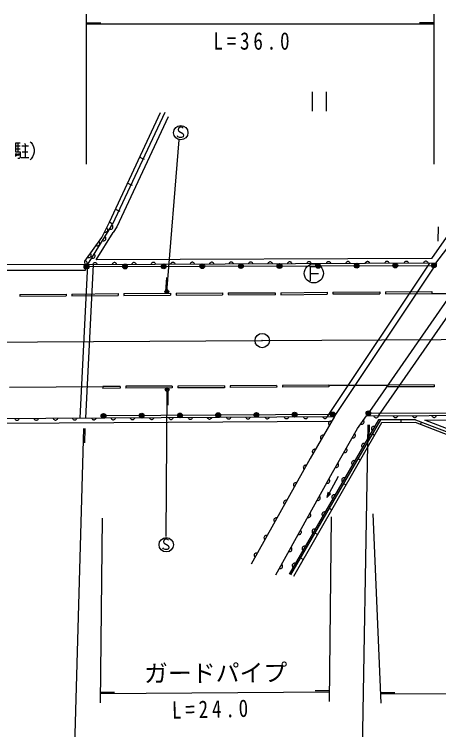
# Model space of a CAD drawing. Units: millimetres, scale not verified. Extents: x 40000 to 680000, y 20000 to 380000.
# Drawn here: x 244241 to 288664, y 239661 to 314585 of the extents above; entities that cross this region are included whole.
import ezdxf
from ezdxf.enums import TextEntityAlignment as Align

# ---------------------------------------------------------------- set-up
doc = ezdxf.new("R2010")
doc.units = ezdxf.units.MM
doc.header["$LTSCALE"] = 1000
doc.layers.add('M-BGD', color=7, linetype='Continuous', lineweight=25)
doc.styles.add('ＭＳ ゴシック', font='')
doc.styles.get('ＭＳ ゴシック').set_extended_font_data('MS Gothic')

msp = doc.modelspace()

# ---------------------------------------------------------------- linework, layer by layer
at = {"layer": 'M-BGD'}
for p, q in [((251798, 298880), (251798, 314585)), ((288162, 314585), (288162, 298880)), ((251798, 313705), (253298, 313705)), ((251798, 313585), (288162, 313585)), ((288162, 313705), (286662, 313705)), ((275412, 306456), (275412, 304456)), ((276932, 304456), (276932, 306456)), ((254217, 292815), (259559, 304288)), ((259980, 304288), (254533, 292598)), ((260214, 285532), (261509, 301448)), ((244362, 300796), (244862, 300796)), ((244362, 300796), (244862, 300796)), ((244362, 300496), (244862, 300496)), ((244362, 300496), (244862, 300496)), ((244612, 301096), (244612, 300196)), ((244612, 301096), (244612, 300196)), ((245012, 300796), (245712, 300796)), ((245012, 300796), (245712, 300796)), ((245312, 301096), (245462, 300796)), ((245312, 301096), (245462, 300796)), ((245362, 300796), (245362, 299546)), ((245362, 300796), (245362, 299546)), ((244362, 299996), (244362, 299696)), ((244362, 299996), (244362, 299696)), ((244462, 299996), (244512, 299746)), ((244462, 299996), (244512, 299746)), ((244562, 299996), (244662, 299796)), ((244562, 299996), (244662, 299796)), ((244662, 300046), (244762, 299846)), ((244662, 300046), (244762, 299846)), ((245062, 300196), (245662, 300196)), ((245062, 300196), (245662, 300196)), ((245762, 299546), (244962, 299546)), ((245762, 299546), (244962, 299546)), ((257383, 299614), (257727, 299454)), ((257727, 299454), (257836, 299403)), ((256116, 296895), (256460, 296734)), ((256460, 296734), (256570, 296684)), ((254850, 294175), (255193, 294015)), ((255193, 294015), (255303, 293964)), ((287956, 289013), (290997, 293415)), ((254533, 292598), (254217, 292815)), ((288598, 290832), (288639, 292331)), ((288340, 288515), (251670, 288355)), ((277022, 272473), (287732, 288512)), ((277747, 272478), (288456, 288515)), ((292253, 288609), (281109, 272543)), ((293476, 288618), (282331, 272549)), ((251670, 288355), (224349, 288389)), ((251675, 287755), (224351, 287789)), ((251139, 272317), (251932, 288356)), ((251670, 288355), (251675, 287755)), ((251740, 272321), (252533, 288359)), ((251798, 288157), (288162, 288283)), ((275197, 288176), (275197, 286656)), ((275197, 288176), (276117, 288176)), ((260094, 285542), (260216, 287037)), ((275197, 287456), (276077, 287456)), ((272136, 285419), (276991, 285489)), ((276991, 285489), (276994, 285289)), ((277593, 285498), (282503, 285509)), ((277593, 285498), (277594, 285298)), ((282503, 285509), (282503, 285309)), ((283101, 285511), (287954, 285557)), ((283101, 285511), (283103, 285311)), ((287954, 285557), (287956, 285357)), ((244802, 285257), (249668, 285287)), ((244802, 285257), (244804, 285057)), ((244804, 285057), (249669, 285087)), ((249668, 285287), (249669, 285087)), ((250267, 285291), (255113, 285332)), ((250267, 285291), (250269, 285091)), ((250269, 285091), (255115, 285132)), ((255113, 285332), (255115, 285132)), ((255714, 285338), (260578, 285368)), ((255714, 285338), (255715, 285138)), ((255715, 285138), (260579, 285168)), ((260578, 285368), (260579, 285168)), ((261177, 285371), (266035, 285422)), ((261177, 285371), (261179, 285171)), ((261179, 285171), (266038, 285222)), ((266035, 285422), (266038, 285222)), ((266638, 285428), (266638, 285228)), ((266638, 285428), (271540, 285420)), ((266638, 285228), (271539, 285220)), ((271540, 285420), (271539, 285220)), ((272136, 285419), (272139, 285219)), ((272139, 285219), (276994, 285289)), ((277594, 285298), (282503, 285309)), ((283103, 285311), (287956, 285357)), ((287956, 285357), (292687, 285364)), ((271704, 275722), (266829, 275685)), ((271704, 275722), (271706, 275522)), ((277169, 275759), (272304, 275726)), ((272304, 275726), (272305, 275526)), ((277169, 275759), (277171, 275559)), ((277169, 275759), (283337, 275756)), ((288190, 275784), (283337, 275756)), ((283337, 275756), (283338, 275556)), ((288190, 275784), (288192, 275584)), ((243748, 275545), (253492, 275588)), ((255323, 275618), (253492, 275588)), ((253492, 275588), (253495, 275388)), ((255327, 275418), (253495, 275388)), ((255323, 275618), (255327, 275418)), ((260763, 275651), (255923, 275627)), ((255923, 275627), (255924, 275427)), ((260764, 275451), (255924, 275427)), ((260193, 275159), (260107, 259888)), ((260313, 275158), (260305, 273658)), ((260763, 275651), (260764, 275451)), ((266229, 275682), (261363, 275654)), ((261363, 275654), (261364, 275454)), ((266230, 275482), (261364, 275454)), ((266229, 275682), (266230, 275482)), ((266829, 275685), (266830, 275485)), ((271706, 275522), (266830, 275485)), ((277171, 275559), (272305, 275526)), ((288192, 275584), (283338, 275556)), ((281312, 272799), (337583, 273025)), ((277582, 272681), (253576, 272527)), ((282360, 272098), (273027, 255966)), ((273200, 255866), (282592, 272100)), ((286223, 272122), (282360, 272098)), ((284724, 271817), (284723, 272113)), ((286223, 272122), (338762, 251909)), ((282671, 271810), (273460, 255717)), ((281375, 271581), (281348, 270081)), ((286224, 271822), (282671, 271810)), ((338565, 251668), (286224, 271822)), ((286772, 271611), (286873, 271872)), ((251620, 271206), (251576, 269706)), ((281926, 270508), (281735, 270618)), ((280436, 267904), (280232, 268021)), ((278147, 266185), (276956, 263987)), ((278946, 265301), (278730, 265424)), ((277455, 262697), (277228, 262827)), ((281763, 262268), (282611, 242429)), ((253448, 261800), (253217, 242465)), ((277222, 242620), (277453, 261954)), ((275965, 260093), (275725, 260231)), ((274475, 257490), (274223, 257634)), ((253228, 243585), (254728, 243595)), ((253229, 243465), (277234, 243620)), ((277233, 243740), (275733, 243730)), ((282568, 243548), (284068, 243554)), ((282569, 243428), (338839, 243654))]:
    msp.add_line(p, q, dxfattribs=at)
for points in [[(300783, 307911), (292575, 294529), (289477, 290027), (288340, 288515)], [(260332, 303856), (254963, 292342), (254605, 291742)], [(261906, 302666), (261846, 302726), (261726, 302756), (261606, 302756), (261426, 302666), (261396, 302486), (261456, 302336), (261876, 302096), (261936, 301946), (261906, 301766), (261756, 301676), (261546, 301676), (261366, 301766), (261306, 301856)], [(245912, 301246), (246012, 301146), (246162, 300946), (246262, 300696), (246312, 300446), (246312, 300146), (246262, 299896), (246162, 299646), (246012, 299446), (245912, 299346)], [(245912, 301246), (246012, 301146), (246162, 300946), (246262, 300696), (246312, 300446), (246312, 300146), (246262, 299896), (246162, 299646), (246012, 299446), (245912, 299346)], [(244862, 301096), (244362, 301096), (244362, 300196), (244862, 300196), (244862, 299596), (244762, 299496), (244612, 299496)], [(244862, 301096), (244362, 301096), (244362, 300196), (244862, 300196), (244862, 299596), (244762, 299496), (244612, 299496)], [(251670, 288355), (251640, 288716), (253406, 291194), (254217, 292815)], [(251915, 288356), (254181, 292005), (254533, 292598)], [(253699, 291781), (253762, 291772), (253820, 291777), (253887, 291799), (253937, 291830), (253981, 291875), (254017, 291946), (254026, 292009), (254022, 292067), (253999, 292134), (253968, 292184), (253923, 292228)], [(254229, 292087), (254291, 292073), (254349, 292074), (254418, 292091), (254469, 292119), (254517, 292160), (254558, 292229), (254571, 292290), (254571, 292349), (254554, 292417), (254526, 292469), (254485, 292516)], [(287956, 289013), (252817, 288860), (254605, 291742)], [(252819, 290371), (252880, 290353), (252938, 290348), (253008, 290360), (253061, 290383), (253112, 290420), (253159, 290486), (253177, 290546), (253182, 290604), (253170, 290674), (253147, 290727), (253109, 290778)], [(253482, 290881), (253544, 290866), (253602, 290865), (253671, 290881), (253723, 290908), (253772, 290948), (253814, 291016), (253828, 291078), (253829, 291136), (253813, 291205), (253787, 291257), (253746, 291305)], [(251936, 289132), (251997, 289114), (252055, 289109), (252125, 289121), (252178, 289144), (252229, 289181), (252276, 289247), (252294, 289307), (252299, 289365), (252287, 289435), (252264, 289488), (252227, 289539)], [(252350, 289056), (252411, 289041), (252470, 289040), (252538, 289056), (252590, 289083), (252639, 289124), (252681, 289192), (252696, 289253), (252697, 289311), (252681, 289380), (252654, 289432), (252613, 289481)], [(251675, 288286), (251733, 288311), (251781, 288345), (251827, 288399), (251852, 288451), (251867, 288513), (251861, 288593), (251836, 288651), (251802, 288698), (251748, 288744), (251696, 288770), (251634, 288785)], [(252938, 288360), (252918, 288420), (252888, 288470), (252838, 288520), (252787, 288550), (252727, 288570), (252647, 288569), (252587, 288549), (252538, 288519), (252488, 288468), (252458, 288418), (252438, 288358)], [(254976, 288369), (254955, 288429), (254925, 288479), (254875, 288529), (254825, 288559), (254765, 288578), (254685, 288578), (254625, 288558), (254575, 288528), (254525, 288477), (254495, 288427), (254476, 288367)], [(257013, 288378), (256992, 288438), (256962, 288488), (256912, 288538), (256862, 288568), (256802, 288587), (256722, 288587), (256662, 288567), (256612, 288536), (256562, 288486), (256532, 288436), (256513, 288376)], [(259050, 288387), (259030, 288447), (258999, 288497), (258949, 288547), (258899, 288576), (258839, 288596), (258759, 288596), (258699, 288576), (258649, 288545), (258599, 288495), (258570, 288445), (258550, 288385)], [(261087, 288396), (261067, 288456), (261037, 288506), (260986, 288555), (260936, 288585), (260876, 288605), (260796, 288605), (260736, 288584), (260686, 288554), (260637, 288504), (260607, 288454), (260587, 288394)], [(263124, 288405), (263104, 288465), (263074, 288515), (263024, 288564), (262974, 288594), (262913, 288614), (262833, 288614), (262774, 288593), (262724, 288563), (262674, 288513), (262644, 288463), (262624, 288403)], [(265162, 288414), (265141, 288474), (265111, 288523), (265061, 288573), (265011, 288603), (264951, 288623), (264871, 288622), (264811, 288602), (264761, 288572), (264711, 288522), (264681, 288472), (264662, 288411)], [(267199, 288423), (267179, 288482), (267148, 288532), (267098, 288582), (267048, 288612), (266988, 288632), (266908, 288631), (266848, 288611), (266798, 288581), (266748, 288531), (266719, 288480), (266699, 288420)], [(269236, 288431), (269216, 288491), (269186, 288541), (269135, 288591), (269085, 288621), (269025, 288640), (268945, 288640), (268885, 288620), (268835, 288590), (268786, 288539), (268756, 288489), (268736, 288429)], [(271273, 288440), (271253, 288500), (271223, 288550), (271173, 288600), (271122, 288630), (271062, 288649), (270982, 288649), (270922, 288629), (270873, 288599), (270823, 288548), (270793, 288498), (270773, 288438)], [(273311, 288449), (273290, 288509), (273260, 288559), (273210, 288609), (273160, 288638), (273100, 288658), (273020, 288658), (272960, 288638), (272910, 288607), (272860, 288557), (272830, 288507), (272811, 288447)], [(275348, 288458), (275327, 288518), (275297, 288568), (275247, 288618), (275197, 288647), (275137, 288667), (275057, 288667), (274997, 288646), (274947, 288616), (274897, 288566), (274867, 288516), (274848, 288456)], [(277385, 288467), (277365, 288527), (277334, 288577), (277284, 288626), (277234, 288656), (277174, 288676), (277094, 288676), (277034, 288655), (276984, 288625), (276934, 288575), (276905, 288525), (276885, 288465)], [(279422, 288476), (279402, 288536), (279372, 288586), (279321, 288635), (279271, 288665), (279211, 288685), (279131, 288684), (279071, 288664), (279021, 288634), (278972, 288584), (278942, 288534), (278922, 288474)], [(281459, 288485), (281439, 288545), (281409, 288594), (281359, 288644), (281309, 288674), (281248, 288694), (281168, 288693), (281109, 288673), (281059, 288643), (281009, 288593), (280979, 288543), (280959, 288482)], [(283497, 288494), (283476, 288553), (283446, 288603), (283396, 288653), (283346, 288683), (283286, 288703), (283206, 288702), (283146, 288682), (283096, 288652), (283046, 288602), (283016, 288551), (282997, 288491)], [(285534, 288502), (285514, 288562), (285483, 288612), (285433, 288662), (285383, 288692), (285323, 288711), (285243, 288711), (285183, 288691), (285133, 288661), (285083, 288610), (285054, 288560), (285034, 288500)], [(287571, 288511), (287551, 288571), (287521, 288621), (287470, 288671), (287420, 288701), (287360, 288720), (287280, 288720), (287220, 288700), (287170, 288670), (287121, 288619), (287091, 288569), (287071, 288509)], [(70192, 279249), (170190, 279832), (270188, 280415), (370187, 280998), (470185, 281581)], [(271612, 255864), (277540, 266588), (280170, 271223), (281109, 272543), (359958, 272967)], [(154913, 255800), (154463, 257609), (154519, 259217), (156939, 269756), (156857, 271749), (277771, 272478)], [(157592, 269695), (157536, 271253), (277482, 271976)], [(244270, 272276), (244290, 272216), (244320, 272166), (244371, 272116), (244421, 272087), (244481, 272067), (244561, 272068), (244621, 272088), (244671, 272118), (244720, 272169), (244750, 272219), (244770, 272279)], [(246285, 272288), (246305, 272228), (246336, 272178), (246386, 272129), (246436, 272099), (246496, 272079), (246576, 272080), (246636, 272100), (246686, 272130), (246736, 272181), (246765, 272231), (246785, 272291)], [(248300, 272300), (248321, 272240), (248351, 272190), (248401, 272141), (248451, 272111), (248511, 272091), (248591, 272092), (248651, 272112), (248701, 272143), (248751, 272193), (248781, 272243), (248800, 272303)], [(250315, 272312), (250336, 272252), (250366, 272203), (250416, 272153), (250467, 272123), (250527, 272104), (250607, 272104), (250667, 272124), (250716, 272155), (250766, 272205), (250796, 272255), (250815, 272315)], [(252331, 272324), (252351, 272265), (252381, 272215), (252432, 272165), (252482, 272135), (252542, 272116), (252622, 272116), (252682, 272137), (252732, 272167), (252781, 272217), (252811, 272267), (252831, 272327)], [(254346, 272337), (254366, 272277), (254397, 272227), (254447, 272177), (254497, 272147), (254557, 272128), (254637, 272128), (254697, 272149), (254747, 272179), (254797, 272229), (254826, 272279), (254846, 272340)], [(256361, 272349), (256382, 272289), (256412, 272239), (256462, 272189), (256512, 272160), (256572, 272140), (256652, 272140), (256712, 272161), (256762, 272191), (256812, 272241), (256842, 272292), (256861, 272352)], [(258376, 272361), (258397, 272301), (258427, 272251), (258477, 272201), (258528, 272172), (258588, 272152), (258668, 272153), (258728, 272173), (258777, 272203), (258827, 272254), (258857, 272304), (258876, 272364)], [(260392, 272373), (260412, 272313), (260442, 272263), (260493, 272214), (260543, 272184), (260603, 272164), (260683, 272165), (260743, 272185), (260793, 272215), (260842, 272266), (260872, 272316), (260892, 272376)], [(262407, 272385), (262427, 272325), (262458, 272275), (262508, 272226), (262558, 272196), (262618, 272176), (262698, 272177), (262758, 272197), (262808, 272228), (262858, 272278), (262887, 272328), (262907, 272388)], [(264422, 272397), (264442, 272337), (264473, 272288), (264523, 272238), (264573, 272208), (264633, 272189), (264713, 272189), (264773, 272209), (264823, 272240), (264873, 272290), (264902, 272340), (264922, 272400)], [(266437, 272409), (266458, 272350), (266488, 272300), (266538, 272250), (266588, 272220), (266649, 272201), (266729, 272201), (266788, 272222), (266838, 272252), (266888, 272302), (266918, 272352), (266937, 272412)], [(268453, 272422), (268473, 272362), (268503, 272312), (268554, 272262), (268604, 272233), (268664, 272213), (268744, 272213), (268804, 272234), (268854, 272264), (268903, 272314), (268933, 272365), (268953, 272425)], [(277771, 272478), (275223, 268060), (269048, 257012)], [(270468, 272434), (270488, 272374), (270519, 272324), (270569, 272274), (270619, 272245), (270679, 272225), (270759, 272226), (270819, 272246), (270869, 272276), (270918, 272326), (270948, 272377), (270968, 272437)], [(272483, 272446), (272503, 272386), (272534, 272336), (272584, 272287), (272634, 272257), (272694, 272237), (272774, 272238), (272834, 272258), (272884, 272288), (272934, 272339), (272963, 272389), (272983, 272449)], [(274498, 272458), (274519, 272398), (274549, 272348), (274599, 272299), (274649, 272269), (274710, 272249), (274790, 272250), (274849, 272270), (274899, 272300), (274949, 272351), (274979, 272401), (274998, 272461)], [(276514, 272470), (276534, 272410), (276564, 272361), (276615, 272311), (276665, 272281), (276725, 272261), (276805, 272262), (276865, 272282), (276915, 272313), (276964, 272363), (276994, 272413), (277014, 272473)], [(280495, 271679), (280555, 271660), (280613, 271656), (280683, 271668), (280736, 271691), (280787, 271728), (280834, 271794), (280852, 271854), (280857, 271912), (280845, 271982), (280822, 272035), (280784, 272086)], [(281870, 272547), (281890, 272487), (281921, 272437), (281971, 272387), (282021, 272358), (282081, 272338), (282161, 272338), (282221, 272359), (282271, 272389), (282320, 272439), (282350, 272489), (282370, 272550)], [(283892, 272558), (283912, 272498), (283942, 272448), (283993, 272398), (284043, 272369), (284103, 272349), (284183, 272349), (284243, 272370), (284293, 272400), (284342, 272450), (284372, 272500), (284392, 272560)], [(285913, 272569), (285934, 272509), (285964, 272459), (286014, 272409), (286064, 272379), (286125, 272360), (286205, 272360), (286264, 272380), (286314, 272411), (286364, 272461), (286394, 272511), (286413, 272571)], [(338870, 252189), (287205, 272065), (337629, 272251)], [(287935, 272579), (287956, 272520), (287986, 272470), (288036, 272420), (288086, 272390), (288146, 272371), (288226, 272371), (288286, 272391), (288336, 272422), (288386, 272472), (288416, 272522), (288435, 272582)], [(277471, 271958), (277409, 271971), (277351, 271970), (277283, 271951), (277232, 271923), (277185, 271881), (277145, 271812), (277132, 271750), (277133, 271691), (277151, 271623), (277180, 271572), (277222, 271525)], [(281255, 271583), (280577, 233537), (299044, 233537)], [(281967, 271418), (281905, 271431), (281847, 271430), (281779, 271412), (281728, 271384), (281680, 271342), (281640, 271272), (281627, 271210), (281628, 271152), (281647, 271084), (281675, 271033), (281717, 270985)], [(251500, 271209), (250458, 235493), (239991, 235493)], [(276622, 270485), (276560, 270498), (276502, 270497), (276433, 270479), (276383, 270450), (276335, 270408), (276295, 270339), (276283, 270277), (276284, 270219), (276302, 270150), (276330, 270100), (276372, 270052)], [(279608, 270233), (279670, 270221), (279729, 270222), (279797, 270241), (279848, 270269), (279895, 270312), (279934, 270381), (279946, 270443), (279945, 270502), (279926, 270570), (279897, 270621), (279855, 270668)], [(275773, 269013), (275711, 269025), (275652, 269024), (275584, 269006), (275533, 268978), (275486, 268936), (275446, 268866), (275433, 268804), (275434, 268746), (275453, 268678), (275481, 268627), (275523, 268580)], [(278732, 268688), (278794, 268676), (278852, 268677), (278920, 268696), (278971, 268725), (279018, 268767), (279057, 268836), (279070, 268899), (279068, 268957), (279049, 269025), (279021, 269076), (278978, 269123)], [(280930, 269626), (280868, 269639), (280810, 269638), (280741, 269619), (280690, 269591), (280643, 269549), (280603, 269480), (280590, 269418), (280591, 269360), (280609, 269291), (280638, 269240), (280680, 269193)], [(277855, 267143), (277917, 267131), (277975, 267132), (278044, 267151), (278094, 267180), (278141, 267222), (278181, 267292), (278193, 267354), (278192, 267412), (278173, 267480), (278144, 267531), (278102, 267578)], [(279893, 267833), (279831, 267846), (279773, 267845), (279704, 267827), (279653, 267799), (279606, 267757), (279566, 267687), (279553, 267626), (279554, 267567), (279572, 267499), (279601, 267448), (279643, 267401)], [(274831, 267357), (274768, 267369), (274710, 267367), (274642, 267348), (274591, 267319), (274545, 267276), (274506, 267207), (274494, 267145), (274496, 267086), (274515, 267018), (274544, 266968), (274587, 266921)], [(278856, 266041), (278794, 266054), (278736, 266053), (278667, 266034), (278616, 266006), (278569, 265964), (278529, 265895), (278516, 265833), (278517, 265775), (278535, 265706), (278564, 265655), (278606, 265608)], [(273801, 265516), (273739, 265528), (273681, 265526), (273613, 265507), (273562, 265478), (273516, 265435), (273477, 265365), (273465, 265303), (273467, 265245), (273486, 265177), (273515, 265126), (273557, 265080)], [(276925, 265476), (276987, 265464), (277046, 265466), (277113, 265486), (277164, 265515), (277210, 265558), (277249, 265628), (277261, 265690), (277259, 265748), (277239, 265816), (277210, 265867), (277167, 265913)], [(275937, 263688), (275999, 263677), (276057, 263679), (276125, 263698), (276176, 263728), (276222, 263770), (276261, 263840), (276273, 263903), (276271, 263961), (276251, 264029), (276222, 264079), (276179, 264126)], [(277819, 264248), (277757, 264261), (277699, 264260), (277630, 264242), (277579, 264214), (277532, 264172), (277492, 264103), (277479, 264041), (277480, 263982), (277498, 263914), (277527, 263863), (277568, 263816)], [(272772, 263675), (272710, 263687), (272652, 263685), (272584, 263666), (272533, 263637), (272487, 263594), (272447, 263524), (272436, 263462), (272437, 263404), (272457, 263336), (272486, 263285), (272528, 263238)], [(274949, 261901), (275011, 261889), (275069, 261891), (275137, 261911), (275188, 261940), (275234, 261983), (275273, 262053), (275285, 262115), (275282, 262173), (275263, 262241), (275234, 262292), (275191, 262338)], [(276782, 262456), (276720, 262469), (276662, 262468), (276593, 262450), (276542, 262421), (276495, 262379), (276455, 262310), (276442, 262248), (276443, 262190), (276461, 262122), (276489, 262071), (276531, 262023)], [(271743, 261834), (271681, 261845), (271623, 261844), (271555, 261824), (271504, 261795), (271457, 261753), (271418, 261683), (271407, 261621), (271408, 261563), (271428, 261495), (271457, 261444), (271499, 261397)], [(270714, 259992), (270652, 260004), (270594, 260002), (270526, 259983), (270475, 259954), (270428, 259912), (270389, 259842), (270377, 259780), (270379, 259721), (270398, 259653), (270427, 259603), (270470, 259556)], [(273961, 260113), (274023, 260102), (274081, 260104), (274149, 260124), (274200, 260153), (274246, 260196), (274285, 260266), (274296, 260328), (274294, 260386), (274275, 260454), (274246, 260504), (274203, 260551)], [(275745, 260663), (275683, 260676), (275624, 260675), (275556, 260657), (275505, 260629), (275458, 260587), (275418, 260518), (275405, 260456), (275406, 260397), (275424, 260329), (275452, 260278), (275494, 260231)], [(260384, 259510), (260324, 259570), (260204, 259600), (260084, 259600), (259904, 259510), (259874, 259330), (259934, 259180), (260354, 258940), (260414, 258790), (260384, 258610), (260234, 258520), (260024, 258520), (259844, 258610), (259784, 258700)], [(272973, 258326), (273035, 258314), (273093, 258317), (273161, 258336), (273212, 258365), (273258, 258408), (273297, 258478), (273308, 258540), (273306, 258599), (273287, 258667), (273257, 258717), (273215, 258764)], [(274708, 258871), (274646, 258884), (274587, 258883), (274519, 258865), (274468, 258836), (274421, 258794), (274381, 258725), (274368, 258663), (274369, 258605), (274387, 258537), (274415, 258486), (274457, 258438)], [(269685, 258151), (269623, 258163), (269564, 258161), (269496, 258142), (269446, 258113), (269399, 258070), (269360, 258000), (269348, 257938), (269350, 257880), (269369, 257812), (269398, 257761), (269441, 257715)], [(273671, 257079), (273609, 257091), (273550, 257090), (273482, 257072), (273431, 257044), (273384, 257002), (273344, 256933), (273331, 256871), (273332, 256812), (273350, 256744), (273378, 256693), (273420, 256646)], [(271985, 256539), (272047, 256527), (272105, 256529), (272173, 256549), (272223, 256578), (272270, 256621), (272309, 256691), (272320, 256753), (272318, 256811), (272299, 256879), (272269, 256930), (272227, 256976)]]:
    msp.add_lwpolyline(points, dxfattribs=at)
for points in [[(276956, 263987), (277335, 264350), (277053, 264503)], [(276984, 264039), (277299, 264347), (277070, 264471)], [(277013, 264092), (277263, 264344), (277087, 264439)], [(277042, 264145), (277227, 264340), (277104, 264407)], [(277070, 264198), (277191, 264337), (277121, 264375)], [(277108, 264268), (277155, 264334), (277138, 264343)]]:
    msp.add_lwpolyline(points, close=True, dxfattribs=at)
for centre, radius in [((261666, 302186), 750), ((267960, 288213), 250), ((272000, 288227), 250), ((275597, 287456), 1000), ((276041, 288241), 250), ((276041, 288241), 220), ((280081, 288255), 250), ((280081, 288255), 220), ((284122, 288269), 250), ((284122, 288269), 220), ((284122, 288269), 190), ((288162, 288283), 250), ((288162, 288283), 220), ((288162, 288283), 190), ((251798, 288157), 250), ((251798, 288157), 220), ((251798, 288157), 190), ((251798, 288157), 160), ((251798, 288157), 130), ((251798, 288157), 100), ((251798, 288157), 70), ((251798, 288157), 40), ((251798, 288157), 10), ((255839, 288171), 250), ((255839, 288171), 220), ((255839, 288171), 190), ((255839, 288171), 160), ((255839, 288171), 130), ((255839, 288171), 100), ((255839, 288171), 70), ((255839, 288171), 40), ((255839, 288171), 10), ((259879, 288185), 250), ((259879, 288185), 220), ((259879, 288185), 190), ((259879, 288185), 160), ((259879, 288185), 130), ((259879, 288185), 100), ((259879, 288185), 70), ((259879, 288185), 40), ((259879, 288185), 10), ((263920, 288199), 250), ((263920, 288199), 220), ((263920, 288199), 190), ((263920, 288199), 160), ((263920, 288199), 130), ((263920, 288199), 100), ((263920, 288199), 70), ((263920, 288199), 40), ((263920, 288199), 10), ((267960, 288213), 220), ((267960, 288213), 190), ((267960, 288213), 160), ((267960, 288213), 130), ((267960, 288213), 100), ((267960, 288213), 70), ((267960, 288213), 40), ((267960, 288213), 10), ((272000, 288227), 220), ((272000, 288227), 190), ((272000, 288227), 160), ((272000, 288227), 130), ((272000, 288227), 100), ((272000, 288227), 70), ((272000, 288227), 40), ((272000, 288227), 10), ((276041, 288241), 190), ((276041, 288241), 160), ((276041, 288241), 130), ((276041, 288241), 100), ((276041, 288241), 70), ((276041, 288241), 40), ((276041, 288241), 10), ((280081, 288255), 190), ((280081, 288255), 160), ((280081, 288255), 130), ((280081, 288255), 100), ((280081, 288255), 70), ((280081, 288255), 40), ((280081, 288255), 10), ((284122, 288269), 160), ((284122, 288269), 130), ((284122, 288269), 100), ((284122, 288269), 70), ((284122, 288269), 40), ((284122, 288269), 10), ((288162, 288283), 160), ((288162, 288283), 130), ((288162, 288283), 100), ((288162, 288283), 70), ((288162, 288283), 40), ((288162, 288283), 10), ((260214, 285532), 200), ((260214, 285532), 120), ((260214, 285532), 40), ((270188, 280415), 750), ((270188, 280415), 30), ((260241, 275297), 200), ((260241, 275297), 120), ((260241, 275297), 40), ((253576, 272527), 250), ((253576, 272527), 220), ((257577, 272553), 250), ((257577, 272553), 220), ((257577, 272553), 190), ((261578, 272578), 250), ((261578, 272578), 220), ((261578, 272578), 190), ((261578, 272578), 160), ((265579, 272604), 250), ((265579, 272604), 220), ((265579, 272604), 190), ((265579, 272604), 160), ((265579, 272604), 130), ((269580, 272630), 250), ((269580, 272630), 220), ((269580, 272630), 190), ((269580, 272630), 160), ((269580, 272630), 130), ((269580, 272630), 100), ((273581, 272655), 250), ((273581, 272655), 220), ((273581, 272655), 190), ((273581, 272655), 160), ((273581, 272655), 130), ((273581, 272655), 100), ((273581, 272655), 70), ((277582, 272681), 250), ((277582, 272681), 220), ((277582, 272681), 190), ((277582, 272681), 160), ((277582, 272681), 130), ((277582, 272681), 100), ((277582, 272681), 70), ((281312, 272799), 250), ((281312, 272799), 220), ((281312, 272799), 190), ((281312, 272799), 160), ((281312, 272799), 130), ((281312, 272799), 100), ((281312, 272799), 70), ((281312, 272799), 40), ((281312, 272799), 10), ((253576, 272527), 190), ((253576, 272527), 160), ((253576, 272527), 130), ((253576, 272527), 100), ((253576, 272527), 70), ((253576, 272527), 40), ((253576, 272527), 10), ((257577, 272553), 160), ((257577, 272553), 130), ((257577, 272553), 100), ((257577, 272553), 70), ((257577, 272553), 40), ((257577, 272553), 10), ((261578, 272578), 130), ((261578, 272578), 100), ((261578, 272578), 70), ((261578, 272578), 40), ((261578, 272578), 10), ((265579, 272604), 100), ((265579, 272604), 70), ((265579, 272604), 40), ((265579, 272604), 10), ((269580, 272630), 70), ((269580, 272630), 40), ((269580, 272630), 10), ((273581, 272655), 40), ((273581, 272655), 10), ((277582, 272681), 40), ((277582, 272681), 10), ((260144, 259030), 750)]:
    msp.add_circle(centre, radius, dxfattribs=at)

# ---------------------------------------------------------------- texts
at = {"layer": 'M-BGD', "style": 'ＭＳ ゴシック'}
msp.add_text('ガードパイプ', height=1833, rotation=0.4, dxfattribs=at).set_placement((257827, 244085), align=Align.BOTTOM_LEFT)
at = {"layer": 'M-BGD', "insert": (265075, 310850), "char_height": 1833, "attachment_point": 7, "style": 'ＭＳ ゴシック'}
msp.add_mtext('\\T1.4;\\W0.8;L=36.0', dxfattribs=at)
at = {"layer": 'M-BGD', "insert": (260764, 240773), "char_height": 1833, "attachment_point": 7, "rotation": 1.5, "style": 'ＭＳ ゴシック'}
msp.add_mtext('\\T1.4;\\W0.8;L=24.0', dxfattribs=at)

doc.saveas('drawing.dxf')
